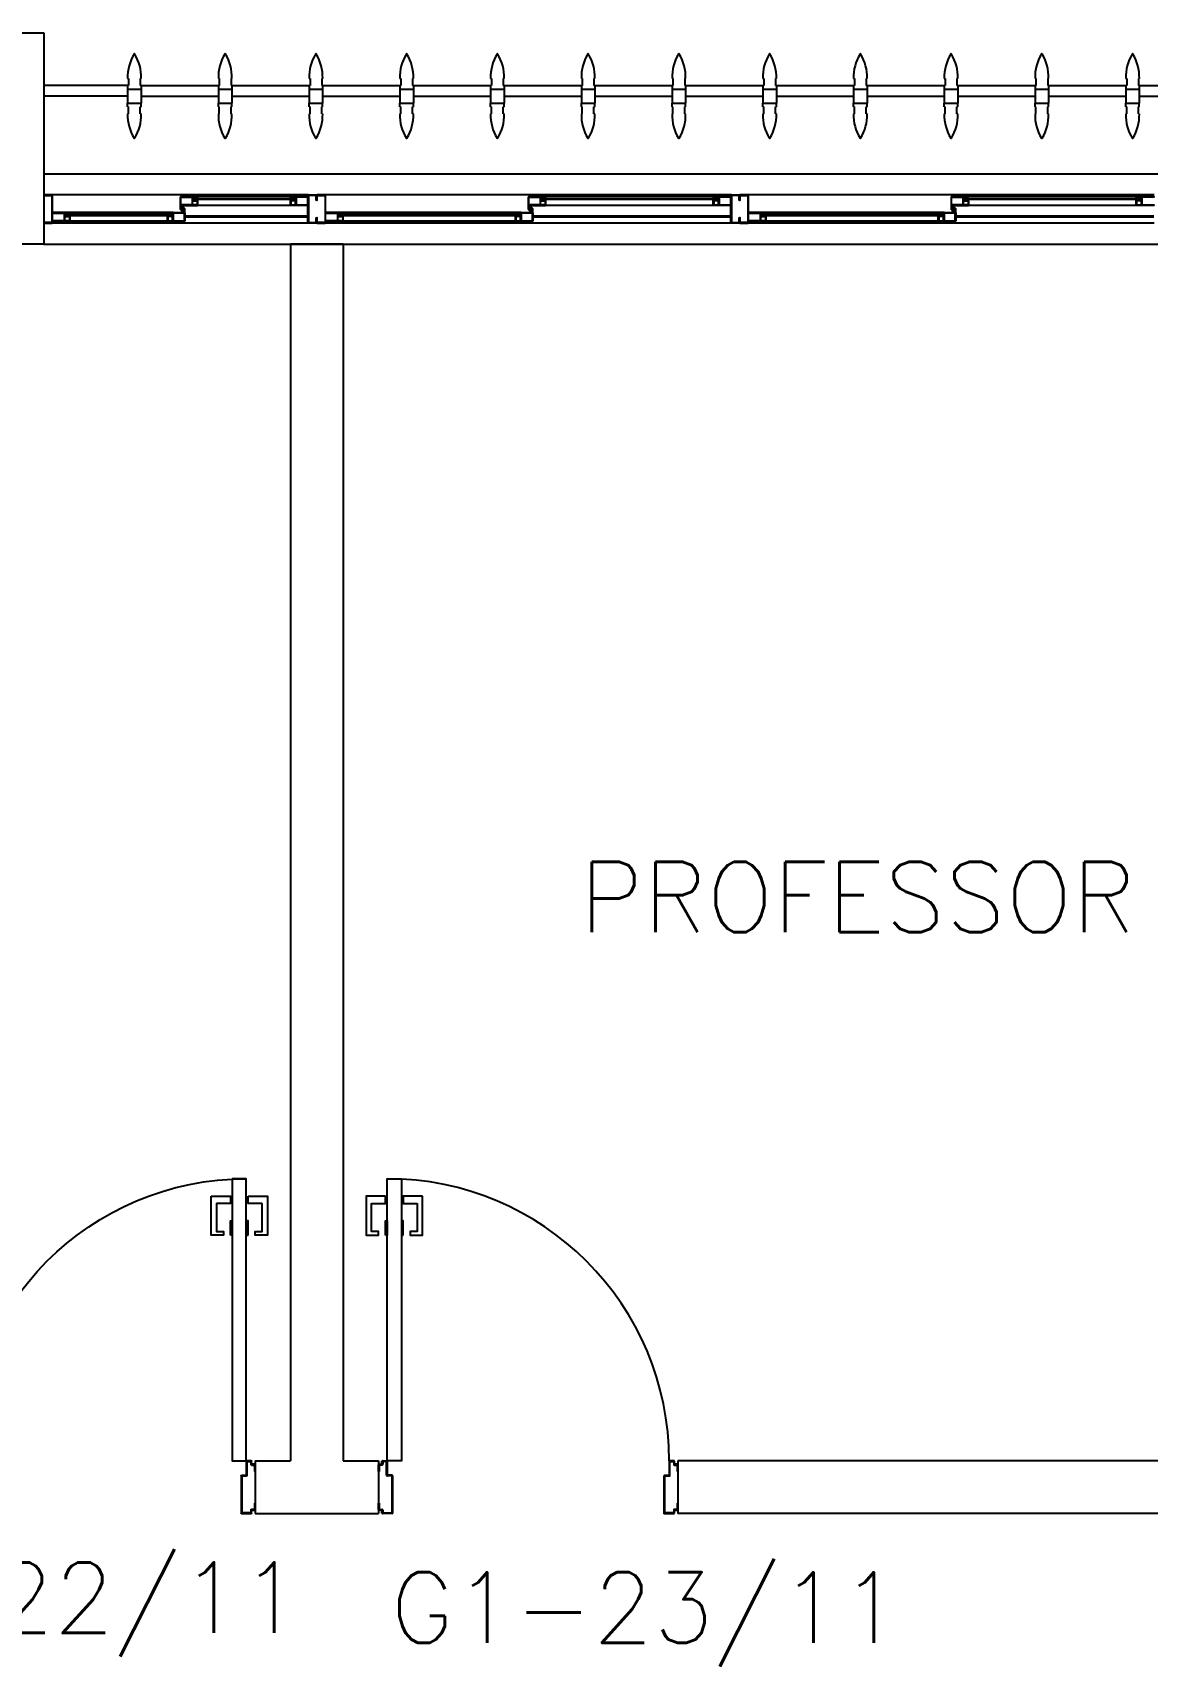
# Model space of a CAD drawing. Header units: millimetres. Extents: x 2801 to 3319, y 1187 to 1422.
# Drawn here: x 3070.344 to 3073.507, y 1325.767 to 1330.4 of the extents above; entities that cross this region are included whole.
import ezdxf

# ---------------------------------------------------------------- set-up
doc = ezdxf.new("R2010")
doc.units = ezdxf.units.MM
for name, color, linetype in [('AR-ALV', 2, 'Continuous'), ('AR-BRISES', 1, 'Continuous'), ('AR-ESQ', 1, 'Continuous'), ('AR-ESTC', 3, 'Continuous'), ('AR-PEITORIL', 1, 'Continuous'), ('AR-PORTA', 1, 'Continuous'), ('BR-PAINEL', 1, 'Continuous'), ('BR-SUPORTE', 1, 'Continuous'), ('DT-ESQ-BAGUETE-C', 2, 'Continuous'), ('DT-ESQ-BAGUETE-V', 1, 'Continuous'), ('DT-ESQ-CHAPA DOBRADA-V', 1, 'Continuous'), ('DT-ESQ-PERFIL CADEIRA-C', 2, 'Continuous'), ('DT-ESQ-PERFIL CADEIRA-V', 1, 'Continuous'), ('DT-ESQ-PERFIL U SIMPLES-C', 2, 'Continuous'), ('DT-ESQ-PERFIL U-C', 2, 'Continuous'), ('DT-ESQ-PERFIL U-V', 1, 'Continuous'), ('DT-ESQ-VIDRO-C', 2, 'Continuous'), ('ENDEREÇO', 2, 'Continuous'), ('maçaneta', 1, 'Continuous'), ('mov', 1, 'Continuous'), ('PM-PERFIL U-C', 2, 'Continuous'), ('pm1', 2, 'Continuous'), ('TEXTO', 2, 'Continuous')]:
    doc.layers.add(name, color=color, linetype=linetype)
doc.styles.add('UNB-100', font='simplex.shx', dxfattribs={"height": 0.2})
doc.styles.add('UNB1-100', font='simplex.shx', dxfattribs={"height": 0.2})

# ---------------------------------------------------------------- blocks, each defined once
blk = doc.blocks.new('EF23-P')
at = {"layer": 'DT-ESQ-BAGUETE-C', "ltscale": 0.1}
for points in [[(2.61, -0.08), (2.5965, -0.08), (2.5965, -0.0785), (2.6095, -0.0785, 0.414214), (2.61, -0.078), (2.61, -0.067, 0.414214), (2.6095, -0.0665), (2.5965, -0.0665), (2.5965, -0.065), (2.61, -0.065, -0.414214), (2.6115, -0.0665), (2.6115, -0.0785, -0.414214)], [(3.1015, -0.08), (3.115, -0.08), (3.115, -0.0785), (3.102, -0.0785, -0.414214), (3.1015, -0.078), (3.1015, -0.067, -0.414214), (3.102, -0.0665), (3.115, -0.0665), (3.115, -0.065), (3.1015, -0.065, 0.414214), (3.1, -0.0665), (3.1, -0.0785, 0.414214)], [(3.81, -0.08), (3.7965, -0.08), (3.7965, -0.0785), (3.8095, -0.0785, 0.414214), (3.81, -0.078), (3.81, -0.067, 0.414214), (3.8095, -0.0665), (3.7965, -0.0665), (3.7965, -0.065), (3.81, -0.065, -0.414214), (3.8115, -0.0665), (3.8115, -0.0785, -0.414214)], [(4.3015, -0.08), (4.315, -0.08), (4.315, -0.0785), (4.302, -0.0785, -0.414214), (4.3015, -0.078), (4.3015, -0.067, -0.414214), (4.302, -0.0665), (4.315, -0.0665), (4.315, -0.065), (4.3015, -0.065, 0.414214), (4.3, -0.0665), (4.3, -0.0785, 0.414214)], [(4.7975, -0.08), (4.784, -0.08), (4.784, -0.0785), (4.797, -0.0785, 0.414214), (4.7975, -0.078), (4.7975, -0.067, 0.414214), (4.797, -0.0665), (4.784, -0.0665), (4.784, -0.065), (4.7975, -0.065, -0.414214), (4.799, -0.0665), (4.799, -0.0785, -0.414214)], [(5.0765, -0.08), (5.09, -0.08), (5.09, -0.0785), (5.077, -0.0785, -0.414214), (5.0765, -0.078), (5.0765, -0.067, -0.414214), (5.077, -0.0665), (5.09, -0.0665), (5.09, -0.065), (5.0765, -0.065, 0.414214), (5.075, -0.0665), (5.075, -0.0785, 0.414214)], [(2.0485, -0.125), (2.035, -0.125), (2.035, -0.1235), (2.048, -0.1235, 0.414214), (2.0485, -0.123), (2.0485, -0.112, 0.414214), (2.048, -0.1115), (2.035, -0.1115), (2.035, -0.11), (2.0485, -0.11, -0.414214), (2.05, -0.1115), (2.05, -0.1235, -0.414214)], [(2.5265, -0.125), (2.54, -0.125), (2.54, -0.1235), (2.527, -0.1235, -0.414214), (2.5265, -0.123), (2.5265, -0.112, -0.414214), (2.527, -0.1115), (2.54, -0.1115), (2.54, -0.11), (2.5265, -0.11, 0.414214), (2.525, -0.1115), (2.525, -0.1235, 0.414214)], [(3.2485, -0.125), (3.235, -0.125), (3.235, -0.1235), (3.248, -0.1235, 0.414214), (3.2485, -0.123), (3.2485, -0.112, 0.414214), (3.248, -0.1115), (3.235, -0.1115), (3.235, -0.11), (3.2485, -0.11, -0.414214), (3.25, -0.1115), (3.25, -0.1235, -0.414214)], [(3.7265, -0.125), (3.74, -0.125), (3.74, -0.1235), (3.727, -0.1235, -0.414214), (3.7265, -0.123), (3.7265, -0.112, -0.414214), (3.727, -0.1115), (3.74, -0.1115), (3.74, -0.11), (3.7265, -0.11, 0.414214), (3.725, -0.1115), (3.725, -0.1235, 0.414214)], [(4.4485, -0.125), (4.435, -0.125), (4.435, -0.1235), (4.448, -0.1235, 0.414214), (4.4485, -0.123), (4.4485, -0.112, 0.414214), (4.448, -0.1115), (4.435, -0.1115), (4.435, -0.11), (4.4485, -0.11, -0.414214), (4.45, -0.1115), (4.45, -0.1235, -0.414214)], [(4.714, -0.125), (4.7275, -0.125), (4.7275, -0.1235), (4.7145, -0.1235, -0.414214), (4.714, -0.123), (4.714, -0.112, -0.414214), (4.7145, -0.1115), (4.7275, -0.1115), (4.7275, -0.11), (4.714, -0.11, 0.414214), (4.7125, -0.1115), (4.7125, -0.1235, 0.414214)]]:
    blk.add_lwpolyline(points, format="xyb", close=True, dxfattribs=at)
at = {"layer": 'DT-ESQ-BAGUETE-V', "ltscale": 0.1}
for p, q in [((2.61, -0.065), (3.1015, -0.065)), ((3.81, -0.065), (4.3015, -0.065)), ((4.7975, -0.065), (5.0765, -0.065)), ((2.0485, -0.11), (2.5265, -0.11)), ((3.2485, -0.11), (3.7265, -0.11)), ((4.4485, -0.11), (4.714, -0.11))]:
    blk.add_line(p, q, dxfattribs=at)
at = {"layer": 'DT-ESQ-CHAPA DOBRADA-V', "ltscale": 0.1}
for p, q in [((2, -0.077), (2.5615, -0.077)), ((2, -0.08), (2.5615, -0.08)), ((3.2, -0.077), (3.7615, -0.077)), ((3.2, -0.08), (3.7615, -0.08)), ((4.4, -0.077), (4.749, -0.077)), ((4.4, -0.08), (4.749, -0.08))]:
    blk.add_line(p, q, dxfattribs=at)
at = {"layer": 'DT-ESQ-PERFIL CADEIRA-C', "ltscale": 0.1}
for p, q in [((2.5635, -0.0885), (2.61, -0.0885)), ((3.15, -0.0885), (3.1015, -0.0885)), ((3.7635, -0.0885), (3.81, -0.0885)), ((4.35, -0.0885), (4.3015, -0.0885)), ((4.751, -0.0885), (4.7975, -0.0885)), ((5.125, -0.0885), (5.0765, -0.0885)), ((2, -0.1335), (2.0485, -0.1335)), ((2.573, -0.1335), (2.5265, -0.1335)), ((3.2, -0.1335), (3.2485, -0.1335)), ((3.773, -0.1335), (3.7265, -0.1335)), ((4.4, -0.1335), (4.4485, -0.1335)), ((4.7605, -0.1335), (4.714, -0.1335))]:
    blk.add_line(p, q, dxfattribs=at)
for points in [[(2.61, -0.087, -1), (2.61, -0.09), (2.5635, -0.09, -0.414214), (2.5615, -0.088), (2.5615, -0.067, -0.414214), (2.5635, -0.065), (2.595, -0.065, -0.414214), (2.5965, -0.0665), (2.5965, -0.087)], [(2.5965, -0.0885, -0.198913), (2.5954, -0.0881, -0.198913), (2.595, -0.087), (2.595, -0.067, 0.414214), (2.5945, -0.0665), (2.5635, -0.0665, 0.414214), (2.563, -0.067), (2.563, -0.088, 0.414214), (2.5635, -0.0885)], [(3.1015, -0.09), (3.15, -0.09), (3.15, -0.0885), (3.115, -0.0885, 0.198912), (3.1161, -0.0881, 0.198913), (3.1165, -0.087), (3.1165, -0.067, -0.414214), (3.117, -0.0665), (3.15, -0.0665), (3.15, -0.065), (3.1165, -0.065, 0.414214), (3.115, -0.0665), (3.115, -0.0785), (3.115, -0.08), (3.115, -0.087), (3.1015, -0.087, 1)], [(3.81, -0.087, -1), (3.81, -0.09), (3.7635, -0.09, -0.414214), (3.7615, -0.088), (3.7615, -0.067, -0.414214), (3.7635, -0.065), (3.795, -0.065, -0.414214), (3.7965, -0.0665), (3.7965, -0.087)], [(3.7965, -0.0885, -0.198913), (3.7954, -0.0881, -0.198913), (3.795, -0.087), (3.795, -0.067, 0.414214), (3.7945, -0.0665), (3.7635, -0.0665, 0.414214), (3.763, -0.067), (3.763, -0.088, 0.414214), (3.7635, -0.0885)], [(4.3015, -0.09), (4.35, -0.09), (4.35, -0.0885), (4.315, -0.0885, 0.198912), (4.3161, -0.0881, 0.198913), (4.3165, -0.087), (4.3165, -0.067, -0.414214), (4.317, -0.0665), (4.35, -0.0665), (4.35, -0.065), (4.3165, -0.065, 0.414214), (4.315, -0.0665), (4.315, -0.0785), (4.315, -0.08), (4.315, -0.087), (4.3015, -0.087, 1)], [(4.7975, -0.087, -1), (4.7975, -0.09), (4.751, -0.09, -0.414214), (4.749, -0.088), (4.749, -0.067, -0.414214), (4.751, -0.065), (4.7825, -0.065, -0.414214), (4.784, -0.0665), (4.784, -0.087)], [(4.784, -0.0885, -0.198913), (4.7829, -0.0881, -0.198913), (4.7825, -0.087), (4.7825, -0.067, 0.414214), (4.782, -0.0665), (4.751, -0.0665, 0.414214), (4.7505, -0.067), (4.7505, -0.088, 0.414214), (4.751, -0.0885)], [(5.0765, -0.09), (5.125, -0.09), (5.125, -0.0885), (5.09, -0.0885, 0.198912), (5.0911, -0.0881, 0.198913), (5.0915, -0.087), (5.0915, -0.067, -0.414214), (5.092, -0.0665), (5.125, -0.0665), (5.125, -0.065), (5.0915, -0.065, 0.414214), (5.09, -0.0665), (5.09, -0.0785), (5.09, -0.08), (5.09, -0.087), (5.0765, -0.087, 1)], [(2.0485, -0.135), (2, -0.135), (2, -0.1335), (2.035, -0.1335, -0.198912), (2.0339, -0.1331, -0.198913), (2.0335, -0.132), (2.0335, -0.112, 0.414214), (2.033, -0.1115), (2, -0.1115), (2, -0.11), (2.0335, -0.11, -0.414214), (2.035, -0.1115), (2.035, -0.1235), (2.035, -0.125), (2.035, -0.132), (2.0485, -0.132, -1)], [(2.5265, -0.132, 1), (2.5265, -0.135), (2.573, -0.135, 0.414214), (2.575, -0.133), (2.575, -0.112, 0.414214), (2.573, -0.11), (2.5415, -0.11, 0.414214), (2.54, -0.1115), (2.54, -0.132)], [(2.54, -0.1335, 0.198913), (2.5411, -0.1331, 0.198913), (2.5415, -0.132), (2.5415, -0.112, -0.414214), (2.542, -0.1115), (2.573, -0.1115, -0.414214), (2.5735, -0.112), (2.5735, -0.133, -0.414214), (2.573, -0.1335)], [(3.2485, -0.135), (3.2, -0.135), (3.2, -0.1335), (3.235, -0.1335, -0.198912), (3.2339, -0.1331, -0.198913), (3.2335, -0.132), (3.2335, -0.112, 0.414214), (3.233, -0.1115), (3.2, -0.1115), (3.2, -0.11), (3.2335, -0.11, -0.414214), (3.235, -0.1115), (3.235, -0.1235), (3.235, -0.125), (3.235, -0.132), (3.2485, -0.132, -1)], [(3.7265, -0.132, 1), (3.7265, -0.135), (3.773, -0.135, 0.414214), (3.775, -0.133), (3.775, -0.112, 0.414214), (3.773, -0.11), (3.7415, -0.11, 0.414214), (3.74, -0.1115), (3.74, -0.132)], [(3.74, -0.1335, 0.198913), (3.7411, -0.1331, 0.198913), (3.7415, -0.132), (3.7415, -0.112, -0.414214), (3.742, -0.1115), (3.773, -0.1115, -0.414214), (3.7735, -0.112), (3.7735, -0.133, -0.414214), (3.773, -0.1335)], [(4.4485, -0.135), (4.4, -0.135), (4.4, -0.1335), (4.435, -0.1335, -0.198912), (4.4339, -0.1331, -0.198913), (4.4335, -0.132), (4.4335, -0.112, 0.414214), (4.433, -0.1115), (4.4, -0.1115), (4.4, -0.11), (4.4335, -0.11, -0.414214), (4.435, -0.1115), (4.435, -0.1235), (4.435, -0.125), (4.435, -0.132), (4.4485, -0.132, -1)], [(4.714, -0.132, 1), (4.714, -0.135), (4.7605, -0.135, 0.414214), (4.7625, -0.133), (4.7625, -0.112, 0.414214), (4.7605, -0.11), (4.729, -0.11, 0.414214), (4.7275, -0.1115), (4.7275, -0.132)], [(4.7275, -0.1335, 0.198913), (4.7286, -0.1331, 0.198913), (4.729, -0.132), (4.729, -0.112, -0.414214), (4.7295, -0.1115), (4.7605, -0.1115, -0.414214), (4.761, -0.112), (4.761, -0.133, -0.414214), (4.7605, -0.1335)]]:
    blk.add_lwpolyline(points, format="xyb", close=True, dxfattribs=at)
at = {"layer": 'DT-ESQ-PERFIL CADEIRA-V', "ltscale": 0.1}
for p, q in [((2.595, -0.09), (3.1015, -0.09)), ((3.795, -0.09), (4.3015, -0.09)), ((4.7825, -0.09), (5.0765, -0.09)), ((2.0485, -0.135), (2.5265, -0.135)), ((3.2485, -0.135), (3.7265, -0.135)), ((4.4485, -0.135), (4.714, -0.135))]:
    blk.add_line(p, q, dxfattribs=at)
at = {"layer": 'DT-ESQ-PERFIL U SIMPLES-C', "ltscale": 0.1}
for points in [[(2.5635, -0.102), (2.5715, -0.102), (2.5715, -0.1005), (2.5635, -0.1005, -0.414214), (2.563, -0.1), (2.563, -0.092, -0.414214), (2.5635, -0.0915), (2.5715, -0.0915), (2.5715, -0.09), (2.5635, -0.09, 0.414214), (2.5615, -0.092), (2.5615, -0.1, 0.414214)], [(3.7635, -0.102), (3.7715, -0.102), (3.7715, -0.1005), (3.7635, -0.1005, -0.414214), (3.763, -0.1), (3.763, -0.092, -0.414214), (3.7635, -0.0915), (3.7715, -0.0915), (3.7715, -0.09), (3.7635, -0.09, 0.414214), (3.7615, -0.092), (3.7615, -0.1, 0.414214)], [(4.751, -0.102), (4.759, -0.102), (4.759, -0.1005), (4.751, -0.1005, -0.414214), (4.7505, -0.1), (4.7505, -0.092, -0.414214), (4.751, -0.0915), (4.759, -0.0915), (4.759, -0.09), (4.751, -0.09, 0.414214), (4.749, -0.092), (4.749, -0.1, 0.414214)], [(2.573, -0.098), (2.565, -0.098), (2.565, -0.0995), (2.573, -0.0995, -0.414214), (2.5735, -0.1), (2.5735, -0.108, -0.414214), (2.573, -0.1085), (2.565, -0.1085), (2.565, -0.11), (2.573, -0.11, 0.414214), (2.575, -0.108), (2.575, -0.1, 0.414214)], [(3.773, -0.098), (3.765, -0.098), (3.765, -0.0995), (3.773, -0.0995, -0.414214), (3.7735, -0.1), (3.7735, -0.108, -0.414214), (3.773, -0.1085), (3.765, -0.1085), (3.765, -0.11), (3.773, -0.11, 0.414214), (3.775, -0.108), (3.775, -0.1, 0.414214)], [(4.7605, -0.098), (4.7525, -0.098), (4.7525, -0.0995), (4.7605, -0.0995, -0.414214), (4.761, -0.1), (4.761, -0.108, -0.414214), (4.7605, -0.1085), (4.7525, -0.1085), (4.7525, -0.11), (4.7605, -0.11, 0.414214), (4.7625, -0.108), (4.7625, -0.1, 0.414214)]]:
    blk.add_lwpolyline(points, format="xyb", close=True, dxfattribs=at)
at = {"layer": 'DT-ESQ-PERFIL U-C', "ltscale": 0.1}
for points in [[(3.175, -0.0615, 0.414214), (3.1735, -0.06), (3.1515, -0.06, 0.414214), (3.15, -0.0615), (3.15, -0.1385, 0.414214), (3.1515, -0.14), (3.1735, -0.14, 0.414214), (3.175, -0.1385), (3.175, -0.125), (3.1735, -0.125), (3.1735, -0.138, -0.414214), (3.173, -0.1385), (3.152, -0.1385, -0.414214), (3.1515, -0.138), (3.1515, -0.062, -0.414214), (3.152, -0.0615), (3.173, -0.0615, -0.414214), (3.1735, -0.062), (3.1735, -0.075), (3.175, -0.075)], [(3.175, -0.0615, -0.414214), (3.1765, -0.06), (3.1985, -0.06, -0.414214), (3.2, -0.0615), (3.2, -0.1385, -0.414214), (3.1985, -0.14), (3.1765, -0.14, -0.414214), (3.175, -0.1385), (3.175, -0.125), (3.1765, -0.125), (3.1765, -0.138, 0.414214), (3.177, -0.1385), (3.198, -0.1385, 0.414214), (3.1985, -0.138), (3.1985, -0.062, 0.414214), (3.198, -0.0615), (3.177, -0.0615, 0.414214), (3.1765, -0.062), (3.1765, -0.075), (3.175, -0.075)], [(4.375, -0.0615, 0.414214), (4.3735, -0.06), (4.3515, -0.06, 0.414214), (4.35, -0.0615), (4.35, -0.1385, 0.414214), (4.3515, -0.14), (4.3735, -0.14, 0.414214), (4.375, -0.1385), (4.375, -0.125), (4.3735, -0.125), (4.3735, -0.138, -0.414214), (4.373, -0.1385), (4.352, -0.1385, -0.414214), (4.3515, -0.138), (4.3515, -0.062, -0.414214), (4.352, -0.0615), (4.373, -0.0615, -0.414214), (4.3735, -0.062), (4.3735, -0.075), (4.375, -0.075)], [(4.375, -0.0615, -0.414214), (4.3765, -0.06), (4.3985, -0.06, -0.414214), (4.4, -0.0615), (4.4, -0.1385, -0.414214), (4.3985, -0.14), (4.3765, -0.14, -0.414214), (4.375, -0.1385), (4.375, -0.125), (4.3765, -0.125), (4.3765, -0.138, 0.414214), (4.377, -0.1385), (4.398, -0.1385, 0.414214), (4.3985, -0.138), (4.3985, -0.062, 0.414214), (4.398, -0.0615), (4.377, -0.0615, 0.414214), (4.3765, -0.062), (4.3765, -0.075), (4.375, -0.075)], [(5.15, -0.0615, 0.414214), (5.1485, -0.06), (5.1265, -0.06, 0.414214), (5.125, -0.0615), (5.125, -0.1385, 0.414214), (5.1265, -0.14), (5.1485, -0.14, 0.414214), (5.15, -0.1385), (5.15, -0.125), (5.1485, -0.125), (5.1485, -0.138, -0.414214), (5.148, -0.1385), (5.127, -0.1385, -0.414214), (5.1265, -0.138), (5.1265, -0.062, -0.414214), (5.127, -0.0615), (5.148, -0.0615, -0.414214), (5.1485, -0.062), (5.1485, -0.075), (5.15, -0.075)]]:
    blk.add_lwpolyline(points, format="xyb", close=True, dxfattribs=at)
at = {"layer": 'DT-ESQ-PERFIL U-V', "ltscale": 0.1}
for p, q in [((1.9985, -0.06), (3.1515, -0.06)), ((3.1985, -0.06), (4.3515, -0.06)), ((4.3985, -0.06), (5.1265, -0.06)), ((1.9985, -0.14), (3.1515, -0.14)), ((3.1985, -0.14), (4.3515, -0.14)), ((4.3985, -0.14), (5.1265, -0.14))]:
    blk.add_line(p, q, dxfattribs=at)
at = {"layer": 'DT-ESQ-VIDRO-C', "ltscale": 0.1}
for points in [[(3.1125, -0.085), (3.1125, -0.082), (2.599, -0.082), (2.599, -0.085)], [(4.3125, -0.085), (4.3125, -0.082), (3.799, -0.082), (3.799, -0.085)], [(5.0875, -0.085), (5.0875, -0.082), (4.7865, -0.082), (4.7865, -0.085)], [(2.038, -0.13), (2.038, -0.127), (2.537, -0.127), (2.537, -0.13)], [(3.238, -0.13), (3.238, -0.127), (3.737, -0.127), (3.737, -0.13)], [(4.438, -0.13), (4.438, -0.127), (4.7245, -0.127), (4.7245, -0.13)]]:
    blk.add_lwpolyline(points, close=True, dxfattribs=at)
blk = doc.blocks.new('BR-MODULO8')
at = {"layer": 'BR-PAINEL'}
for p, q in [((-4.9117, 0.27), (-4.9092, 0.27)), ((-4.9117, 0.25), (-4.9117, 0.24)), ((-4.9117, 0.25), (-4.9092, 0.25)), ((-4.9117, 0.24), (-4.8733, 0.24)), ((-4.9117, 0.24), (-4.9117, 0.2)), ((-4.9092, 0.27), (-4.9092, 0.25)), ((-4.8758, 0.27), (-4.8758, 0.25)), ((-4.8733, 0.27), (-4.8758, 0.27)), ((-4.8733, 0.25), (-4.8758, 0.25)), ((-4.8733, 0.25), (-4.8733, 0.24)), ((-4.8733, 0.24), (-4.8733, 0.2)), ((-4.6542, 0.27), (-4.6517, 0.27)), ((-4.6542, 0.25), (-4.6542, 0.24)), ((-4.6542, 0.25), (-4.6517, 0.25)), ((-4.6542, 0.24), (-4.6158, 0.24)), ((-4.6542, 0.24), (-4.6542, 0.2)), ((-4.6517, 0.27), (-4.6517, 0.25)), ((-4.6183, 0.27), (-4.6183, 0.25)), ((-4.6158, 0.27), (-4.6183, 0.27)), ((-4.6158, 0.25), (-4.6183, 0.25)), ((-4.6158, 0.25), (-4.6158, 0.24)), ((-4.6158, 0.24), (-4.6158, 0.2)), ((-4.3967, 0.27), (-4.3942, 0.27)), ((-4.3967, 0.25), (-4.3967, 0.24)), ((-4.3967, 0.25), (-4.3942, 0.25)), ((-4.3967, 0.24), (-4.3583, 0.24)), ((-4.3967, 0.24), (-4.3967, 0.2)), ((-4.3942, 0.27), (-4.3942, 0.25)), ((-4.3608, 0.27), (-4.3608, 0.25)), ((-4.3583, 0.27), (-4.3608, 0.27)), ((-4.3583, 0.25), (-4.3608, 0.25)), ((-4.3583, 0.25), (-4.3583, 0.24)), ((-4.3583, 0.24), (-4.3583, 0.2)), ((-4.1392, 0.27), (-4.1367, 0.27)), ((-4.1392, 0.25), (-4.1392, 0.24)), ((-4.1392, 0.25), (-4.1367, 0.25)), ((-4.1392, 0.24), (-4.1008, 0.24)), ((-4.1392, 0.24), (-4.1392, 0.2)), ((-4.1367, 0.27), (-4.1367, 0.25)), ((-4.1033, 0.27), (-4.1033, 0.25)), ((-4.1008, 0.27), (-4.1033, 0.27)), ((-4.1008, 0.25), (-4.1033, 0.25)), ((-4.1008, 0.25), (-4.1008, 0.24)), ((-4.1008, 0.24), (-4.1008, 0.2)), ((-3.8817, 0.27), (-3.8792, 0.27)), ((-3.8817, 0.25), (-3.8817, 0.24)), ((-3.8817, 0.25), (-3.8792, 0.25)), ((-3.8817, 0.24), (-3.8433, 0.24)), ((-3.8817, 0.24), (-3.8817, 0.2)), ((-3.8792, 0.27), (-3.8792, 0.25)), ((-3.8458, 0.27), (-3.8458, 0.25)), ((-3.8433, 0.27), (-3.8458, 0.27)), ((-3.8433, 0.25), (-3.8458, 0.25)), ((-3.8433, 0.25), (-3.8433, 0.24)), ((-3.8433, 0.24), (-3.8433, 0.2)), ((-3.6242, 0.27), (-3.6217, 0.27)), ((-3.6242, 0.25), (-3.6242, 0.24)), ((-3.6242, 0.25), (-3.6217, 0.25)), ((-3.6242, 0.24), (-3.5858, 0.24)), ((-3.6242, 0.24), (-3.6242, 0.2)), ((-3.6217, 0.27), (-3.6217, 0.25)), ((-3.5883, 0.27), (-3.5883, 0.25)), ((-3.5858, 0.27), (-3.5883, 0.27)), ((-3.5858, 0.25), (-3.5883, 0.25)), ((-3.5858, 0.25), (-3.5858, 0.24)), ((-3.5858, 0.24), (-3.5858, 0.2)), ((-3.3667, 0.27), (-3.3642, 0.27)), ((-3.3667, 0.25), (-3.3667, 0.24)), ((-3.3667, 0.25), (-3.3642, 0.25)), ((-3.3667, 0.24), (-3.3283, 0.24)), ((-3.3667, 0.24), (-3.3667, 0.2)), ((-3.3642, 0.27), (-3.3642, 0.25)), ((-3.3308, 0.27), (-3.3308, 0.25)), ((-3.3283, 0.27), (-3.3308, 0.27)), ((-3.3283, 0.25), (-3.3308, 0.25)), ((-3.3283, 0.25), (-3.3283, 0.24)), ((-3.3283, 0.24), (-3.3283, 0.2)), ((-3.1092, 0.27), (-3.1067, 0.27)), ((-3.1092, 0.25), (-3.1092, 0.24)), ((-3.1092, 0.25), (-3.1067, 0.25)), ((-3.1092, 0.24), (-3.0708, 0.24)), ((-3.1092, 0.24), (-3.1092, 0.2)), ((-3.1067, 0.27), (-3.1067, 0.25)), ((-3.0733, 0.27), (-3.0733, 0.25)), ((-3.0708, 0.27), (-3.0733, 0.27)), ((-3.0708, 0.25), (-3.0733, 0.25)), ((-3.0708, 0.25), (-3.0708, 0.24)), ((-3.0708, 0.24), (-3.0708, 0.2)), ((-2.8517, 0.27), (-2.8492, 0.27)), ((-2.8517, 0.25), (-2.8517, 0.24)), ((-2.8517, 0.25), (-2.8492, 0.25)), ((-2.8517, 0.24), (-2.8133, 0.24)), ((-2.8517, 0.24), (-2.8517, 0.2)), ((-2.8492, 0.27), (-2.8492, 0.25)), ((-2.8158, 0.27), (-2.8158, 0.25)), ((-2.8133, 0.27), (-2.8158, 0.27)), ((-2.8133, 0.25), (-2.8158, 0.25)), ((-2.8133, 0.25), (-2.8133, 0.24)), ((-2.8133, 0.24), (-2.8133, 0.2)), ((-2.5942, 0.27), (-2.5917, 0.27)), ((-2.5942, 0.25), (-2.5942, 0.24)), ((-2.5942, 0.25), (-2.5917, 0.25)), ((-2.5942, 0.24), (-2.5558, 0.24)), ((-2.5942, 0.24), (-2.5942, 0.2)), ((-2.5917, 0.27), (-2.5917, 0.25)), ((-2.5583, 0.27), (-2.5583, 0.25)), ((-2.5558, 0.27), (-2.5583, 0.27)), ((-2.5558, 0.25), (-2.5583, 0.25)), ((-2.5558, 0.25), (-2.5558, 0.24)), ((-2.5558, 0.24), (-2.5558, 0.2)), ((-2.3367, 0.27), (-2.3342, 0.27)), ((-2.3367, 0.25), (-2.3367, 0.24)), ((-2.3367, 0.25), (-2.3342, 0.25)), ((-2.3367, 0.24), (-2.2983, 0.24)), ((-2.3367, 0.24), (-2.3367, 0.2)), ((-2.3342, 0.27), (-2.3342, 0.25)), ((-2.3008, 0.27), (-2.3008, 0.25)), ((-2.2983, 0.27), (-2.3008, 0.27)), ((-2.2983, 0.25), (-2.3008, 0.25)), ((-2.2983, 0.25), (-2.2983, 0.24)), ((-2.2983, 0.24), (-2.2983, 0.2)), ((-2.0792, 0.27), (-2.0767, 0.27)), ((-2.0792, 0.25), (-2.0792, 0.24)), ((-2.0792, 0.25), (-2.0767, 0.25)), ((-2.0792, 0.24), (-2.0408, 0.24)), ((-2.0792, 0.24), (-2.0792, 0.2)), ((-2.0767, 0.27), (-2.0767, 0.25)), ((-2.0433, 0.27), (-2.0433, 0.25)), ((-2.0408, 0.27), (-2.0433, 0.27)), ((-2.0408, 0.25), (-2.0433, 0.25)), ((-2.0408, 0.25), (-2.0408, 0.24)), ((-2.0408, 0.24), (-2.0408, 0.2)), ((-4.9117, 0.2), (-4.8733, 0.2)), ((-4.9117, 0.19), (-4.9117, 0.2)), ((-4.9117, 0.19), (-4.9092, 0.19)), ((-4.9092, 0.17), (-4.9092, 0.19)), ((-4.8733, 0.19), (-4.8758, 0.19)), ((-4.8758, 0.17), (-4.8758, 0.19)), ((-4.8733, 0.19), (-4.8733, 0.2)), ((-4.6542, 0.2), (-4.6158, 0.2)), ((-4.6542, 0.19), (-4.6542, 0.2)), ((-4.6542, 0.19), (-4.6517, 0.19)), ((-4.6517, 0.17), (-4.6517, 0.19)), ((-4.6158, 0.19), (-4.6183, 0.19)), ((-4.6183, 0.17), (-4.6183, 0.19)), ((-4.6158, 0.19), (-4.6158, 0.2)), ((-4.3967, 0.2), (-4.3583, 0.2)), ((-4.3967, 0.19), (-4.3967, 0.2)), ((-4.3967, 0.19), (-4.3942, 0.19)), ((-4.3942, 0.17), (-4.3942, 0.19)), ((-4.3583, 0.19), (-4.3608, 0.19)), ((-4.3608, 0.17), (-4.3608, 0.19)), ((-4.3583, 0.19), (-4.3583, 0.2)), ((-4.1392, 0.2), (-4.1008, 0.2)), ((-4.1392, 0.19), (-4.1392, 0.2)), ((-4.1392, 0.19), (-4.1367, 0.19)), ((-4.1367, 0.17), (-4.1367, 0.19)), ((-4.1008, 0.19), (-4.1033, 0.19)), ((-4.1033, 0.17), (-4.1033, 0.19)), ((-4.1008, 0.19), (-4.1008, 0.2)), ((-3.8817, 0.2), (-3.8433, 0.2)), ((-3.8817, 0.19), (-3.8817, 0.2)), ((-3.8817, 0.19), (-3.8792, 0.19)), ((-3.8792, 0.17), (-3.8792, 0.19)), ((-3.8433, 0.19), (-3.8458, 0.19)), ((-3.8458, 0.17), (-3.8458, 0.19)), ((-3.8433, 0.19), (-3.8433, 0.2)), ((-3.6242, 0.2), (-3.5858, 0.2)), ((-3.6242, 0.19), (-3.6242, 0.2)), ((-3.6242, 0.19), (-3.6217, 0.19)), ((-3.6217, 0.17), (-3.6217, 0.19)), ((-3.5858, 0.19), (-3.5883, 0.19)), ((-3.5883, 0.17), (-3.5883, 0.19)), ((-3.5858, 0.19), (-3.5858, 0.2)), ((-3.3667, 0.2), (-3.3283, 0.2)), ((-3.3667, 0.19), (-3.3667, 0.2)), ((-3.3667, 0.19), (-3.3642, 0.19)), ((-3.3642, 0.17), (-3.3642, 0.19)), ((-3.3283, 0.19), (-3.3308, 0.19)), ((-3.3308, 0.17), (-3.3308, 0.19)), ((-3.3283, 0.19), (-3.3283, 0.2)), ((-3.1092, 0.2), (-3.0708, 0.2)), ((-3.1092, 0.19), (-3.1092, 0.2)), ((-3.1092, 0.19), (-3.1067, 0.19)), ((-3.1067, 0.17), (-3.1067, 0.19)), ((-3.0708, 0.19), (-3.0733, 0.19)), ((-3.0733, 0.17), (-3.0733, 0.19)), ((-3.0708, 0.19), (-3.0708, 0.2)), ((-2.8517, 0.2), (-2.8133, 0.2)), ((-2.8517, 0.19), (-2.8517, 0.2)), ((-2.8517, 0.19), (-2.8492, 0.19)), ((-2.8492, 0.17), (-2.8492, 0.19)), ((-2.8133, 0.19), (-2.8158, 0.19)), ((-2.8158, 0.17), (-2.8158, 0.19)), ((-2.8133, 0.19), (-2.8133, 0.2)), ((-2.5942, 0.2), (-2.5558, 0.2)), ((-2.5942, 0.19), (-2.5942, 0.2)), ((-2.5942, 0.19), (-2.5917, 0.19)), ((-2.5917, 0.17), (-2.5917, 0.19)), ((-2.5558, 0.19), (-2.5583, 0.19)), ((-2.5583, 0.17), (-2.5583, 0.19)), ((-2.5558, 0.19), (-2.5558, 0.2)), ((-2.3367, 0.2), (-2.2983, 0.2)), ((-2.3367, 0.19), (-2.3367, 0.2)), ((-2.3367, 0.19), (-2.3342, 0.19)), ((-2.3342, 0.17), (-2.3342, 0.19)), ((-2.2983, 0.19), (-2.3008, 0.19)), ((-2.3008, 0.17), (-2.3008, 0.19)), ((-2.2983, 0.19), (-2.2983, 0.2)), ((-2.0792, 0.2), (-2.0408, 0.2)), ((-2.0792, 0.19), (-2.0792, 0.2)), ((-2.0792, 0.19), (-2.0767, 0.19)), ((-2.0767, 0.17), (-2.0767, 0.19)), ((-2.0408, 0.19), (-2.0433, 0.19)), ((-2.0433, 0.17), (-2.0433, 0.19)), ((-2.0408, 0.19), (-2.0408, 0.2)), ((-4.9117, 0.17), (-4.9092, 0.17)), ((-4.8733, 0.17), (-4.8758, 0.17)), ((-4.6542, 0.17), (-4.6517, 0.17)), ((-4.6158, 0.17), (-4.6183, 0.17)), ((-4.3967, 0.17), (-4.3942, 0.17)), ((-4.3583, 0.17), (-4.3608, 0.17)), ((-4.1392, 0.17), (-4.1367, 0.17)), ((-4.1008, 0.17), (-4.1033, 0.17)), ((-3.8817, 0.17), (-3.8792, 0.17)), ((-3.8433, 0.17), (-3.8458, 0.17)), ((-3.6242, 0.17), (-3.6217, 0.17)), ((-3.5858, 0.17), (-3.5883, 0.17)), ((-3.3667, 0.17), (-3.3642, 0.17)), ((-3.3283, 0.17), (-3.3308, 0.17)), ((-3.1092, 0.17), (-3.1067, 0.17)), ((-3.0708, 0.17), (-3.0733, 0.17)), ((-2.8517, 0.17), (-2.8492, 0.17)), ((-2.8133, 0.17), (-2.8158, 0.17)), ((-2.5942, 0.17), (-2.5917, 0.17)), ((-2.5558, 0.17), (-2.5583, 0.17)), ((-2.3367, 0.17), (-2.3342, 0.17)), ((-2.2983, 0.17), (-2.3008, 0.17)), ((-2.0792, 0.17), (-2.0767, 0.17)), ((-2.0408, 0.17), (-2.0433, 0.17))]:
    blk.add_line(p, q, dxfattribs=at)
for centre, radius, start, end in [((-4.7867, 0.2739), 0.1251, 148.4721, 181.772), ((-4.8925, 0.3387), 0.001, 37.1012, 142.8988), ((-4.9983, 0.2739), 0.1251, 358.228, 31.5279), ((-4.5292, 0.2739), 0.1251, 148.4721, 181.772), ((-4.635, 0.3387), 0.001, 37.1012, 142.8988), ((-4.7408, 0.2739), 0.1251, 358.228, 31.5279), ((-4.2717, 0.2739), 0.1251, 148.4721, 181.772), ((-4.3775, 0.3387), 0.001, 37.1012, 142.8988), ((-4.4833, 0.2739), 0.1251, 358.228, 31.5279), ((-4.0142, 0.2739), 0.1251, 148.4721, 181.772), ((-4.12, 0.3387), 0.001, 37.1012, 142.8988), ((-4.2258, 0.2739), 0.1251, 358.228, 31.5279), ((-3.7567, 0.2739), 0.1251, 148.4721, 181.772), ((-3.8625, 0.3387), 0.001, 37.1012, 142.8988), ((-3.9683, 0.2739), 0.1251, 358.228, 31.5279), ((-3.4992, 0.2739), 0.1251, 148.4721, 181.772), ((-3.605, 0.3387), 0.001, 37.1012, 142.8988), ((-3.7108, 0.2739), 0.1251, 358.228, 31.5279), ((-3.2417, 0.2739), 0.1251, 148.4721, 181.772), ((-3.3475, 0.3387), 0.001, 37.1012, 142.8988), ((-3.4533, 0.2739), 0.1251, 358.228, 31.5279), ((-2.9842, 0.2739), 0.1251, 148.4721, 181.772), ((-3.09, 0.3387), 0.001, 37.1012, 142.8988), ((-3.1958, 0.2739), 0.1251, 358.228, 31.5279), ((-2.7267, 0.2739), 0.1251, 148.4721, 181.772), ((-2.8325, 0.3387), 0.001, 37.1012, 142.8988), ((-2.9383, 0.2739), 0.1251, 358.228, 31.5279), ((-2.4692, 0.2739), 0.1251, 148.4721, 181.772), ((-2.575, 0.3387), 0.001, 37.1012, 142.8988), ((-2.6808, 0.2739), 0.1251, 358.228, 31.5279), ((-2.2117, 0.2739), 0.1251, 148.4721, 181.772), ((-2.3175, 0.3387), 0.001, 37.1012, 142.8988), ((-2.4233, 0.2739), 0.1251, 358.228, 31.5279), ((-1.9542, 0.2739), 0.1251, 148.4721, 181.772), ((-2.06, 0.3387), 0.001, 37.1012, 142.8988), ((-2.1658, 0.2739), 0.1251, 358.228, 31.5279), ((-4.7867, 0.1661), 0.1251, 178.228, 211.5279), ((-4.9983, 0.1661), 0.1251, 328.4721, 1.772), ((-4.5292, 0.1661), 0.1251, 178.228, 211.5279), ((-4.7408, 0.1661), 0.1251, 328.4721, 1.772), ((-4.2717, 0.1661), 0.1251, 178.228, 211.5279), ((-4.4833, 0.1661), 0.1251, 328.4721, 1.772), ((-4.0142, 0.1661), 0.1251, 178.228, 211.5279), ((-4.2258, 0.1661), 0.1251, 328.4721, 1.772), ((-3.7567, 0.1661), 0.1251, 178.228, 211.5279), ((-3.9683, 0.1661), 0.1251, 328.4721, 1.772), ((-3.4992, 0.1661), 0.1251, 178.228, 211.5279), ((-3.7108, 0.1661), 0.1251, 328.4721, 1.772), ((-3.2417, 0.1661), 0.1251, 178.228, 211.5279), ((-3.4533, 0.1661), 0.1251, 328.4721, 1.772), ((-2.9842, 0.1661), 0.1251, 178.228, 211.5279), ((-3.1958, 0.1661), 0.1251, 328.4721, 1.772), ((-2.7267, 0.1661), 0.1251, 178.228, 211.5279), ((-2.9383, 0.1661), 0.1251, 328.4721, 1.772), ((-2.4692, 0.1661), 0.1251, 178.228, 211.5279), ((-2.6808, 0.1661), 0.1251, 328.4721, 1.772), ((-2.2117, 0.1661), 0.1251, 178.228, 211.5279), ((-2.4233, 0.1661), 0.1251, 328.4721, 1.772), ((-1.9542, 0.1661), 0.1251, 178.228, 211.5279), ((-2.1658, 0.1661), 0.1251, 328.4721, 1.772), ((-4.8925, 0.1013), 0.001, 217.1012, 322.8988), ((-4.635, 0.1013), 0.001, 217.1012, 322.8988), ((-4.3775, 0.1013), 0.001, 217.1012, 322.8988), ((-4.12, 0.1013), 0.001, 217.1012, 322.8988), ((-3.8625, 0.1013), 0.001, 217.1012, 322.8988), ((-3.605, 0.1013), 0.001, 217.1012, 322.8988), ((-3.3475, 0.1013), 0.001, 217.1012, 322.8988), ((-3.09, 0.1013), 0.001, 217.1012, 322.8988), ((-2.8325, 0.1013), 0.001, 217.1012, 322.8988), ((-2.575, 0.1013), 0.001, 217.1012, 322.8988), ((-2.3175, 0.1013), 0.001, 217.1012, 322.8988), ((-2.06, 0.1013), 0.001, 217.1012, 322.8988)]:
    blk.add_arc(centre, radius, start, end, dxfattribs=at)
at = {"layer": 'BR-SUPORTE'}
for p, q in [((-4.9117, 0.25), (-5.15, 0.25)), ((-4.8733, 0.25), (-4.6517, 0.25)), ((-4.6158, 0.25), (-4.3942, 0.25)), ((-4.3583, 0.25), (-4.1367, 0.25)), ((-4.1008, 0.25), (-3.8792, 0.25)), ((-3.8433, 0.25), (-3.6217, 0.25)), ((-3.5858, 0.25), (-3.3642, 0.25)), ((-3.3283, 0.25), (-3.1067, 0.25)), ((-3.0708, 0.25), (-2.8492, 0.25)), ((-2.8133, 0.25), (-2.5917, 0.25)), ((-2.5558, 0.25), (-2.3342, 0.25)), ((-2.2983, 0.25), (-2.0767, 0.25)), ((-2.0408, 0.25), (-1.8192, 0.25)), ((-4.9117, 0.22), (-5.15, 0.22)), ((-4.8733, 0.22), (-4.6542, 0.22)), ((-4.6158, 0.22), (-4.3967, 0.22)), ((-4.3583, 0.22), (-4.1392, 0.22)), ((-4.1008, 0.22), (-3.8817, 0.22)), ((-3.8433, 0.22), (-3.6242, 0.22)), ((-3.5858, 0.22), (-3.3667, 0.22)), ((-3.3283, 0.22), (-3.1092, 0.22)), ((-3.0708, 0.22), (-2.8517, 0.22)), ((-2.8133, 0.22), (-2.5942, 0.22)), ((-2.5558, 0.22), (-2.3367, 0.22)), ((-2.2983, 0.22), (-2.0792, 0.22)), ((-2.0408, 0.22), (-1.8217, 0.22))]:
    blk.add_line(p, q, dxfattribs=at)
blk = doc.blocks.new('PM3')
at = {"layer": 'maçaneta'}
for points in [[(0.02, 0.825), (-0.035, 0.825), (-0.035, 0.715), (0, 0.715), (0, 0.725), (-0.02, 0.725), (-0.02, 0.8035, -0.414214), (-0.0185, 0.805), (0.02, 0.805)], [(0.125, 0.825), (0.07, 0.825), (0.07, 0.805), (0.1085, 0.805, -0.414214), (0.11, 0.8035), (0.11, 0.725), (0.09, 0.725), (0.09, 0.715), (0.125, 0.715)]]:
    blk.add_lwpolyline(points, format="xyb", close=True, dxfattribs=at)
for points in [[(0.02, 0.715), (0.02, 0.755), (0.025, 0.755), (0.025, 0.715)], [(0.07, 0.715), (0.07, 0.755), (0.065, 0.755), (0.065, 0.715)]]:
    blk.add_lwpolyline(points, close=True, dxfattribs=at)
at = {"layer": 'mov'}
blk.add_arc((0.025, 0.075), 0.8, 0, 90, dxfattribs=at)
at = {"layer": 'PM-PERFIL U-C'}
for p, q in [((0, 0.045), (0, 0.0635)), ((0.0015, 0.065), (0.01, 0.065)), ((0.002, 0.063), (0.002, 0.045)), ((0.0105, 0.063), (0.002, 0.063)), ((0.01, 0.065), (0.01, 0.0735)), ((0.0115, 0.075), (0.0235, 0.075)), ((0.012, 0.073), (0.012, 0.0645)), ((0.023, 0.073), (0.012, 0.073)), ((0.023, 0.0335), (0.023, 0.073)), ((0.025, 0.0735), (0.025, 0.034)), ((0.825, 0.0735), (0.825, 0.034)), ((0.8385, 0.075), (0.8265, 0.075)), ((0.827, 0.073), (0.838, 0.073)), ((0.827, 0.0335), (0.827, 0.073)), ((0.838, 0.073), (0.838, 0.0645)), ((0.8395, 0.063), (0.848, 0.063)), ((0.84, 0.065), (0.84, 0.0735)), ((0.8485, 0.065), (0.84, 0.065)), ((0.848, 0.063), (0.848, 0.045)), ((0.85, 0.045), (0.85, 0.0635)), ((0.002, 0.045), (0, 0.045)), ((0.038, 0.032), (0.0245, 0.032)), ((0.0385, 0.034), (0.025, 0.034)), ((0.038, 0.032), (0.038, -0.073)), ((0.04, 0.0325), (0.04, -0.0735)), ((0.81, 0.0325), (0.81, -0.0735)), ((0.8115, 0.034), (0.825, 0.034)), ((0.812, 0.032), (0.8255, 0.032)), ((0.812, 0.032), (0.812, -0.073)), ((0.848, 0.045), (0.85, 0.045)), ((0, -0.045), (0.002, -0.045)), ((0, -0.0635), (0, -0.045)), ((0.002, -0.045), (0.002, -0.063)), ((0.85, -0.045), (0.848, -0.045)), ((0.848, -0.045), (0.848, -0.063)), ((0.85, -0.0635), (0.85, -0.045)), ((0.01, -0.065), (0.0015, -0.065)), ((0.002, -0.063), (0.0105, -0.063)), ((0.01, -0.0735), (0.01, -0.065)), ((0.0385, -0.075), (0.0115, -0.075)), ((0.012, -0.0645), (0.012, -0.073)), ((0.012, -0.073), (0.038, -0.073)), ((0.8115, -0.075), (0.8385, -0.075)), ((0.838, -0.073), (0.812, -0.073)), ((0.838, -0.0645), (0.838, -0.073)), ((0.848, -0.063), (0.8395, -0.063)), ((0.84, -0.0735), (0.84, -0.065)), ((0.84, -0.065), (0.8485, -0.065))]:
    blk.add_line(p, q, dxfattribs=at)
for centre, start, end in [((0.0015, 0.0635), 90, 180), ((0.0115, 0.0735), 90, 180), ((0.0105, 0.0645), 270, 0), ((0.0235, 0.0735), 360, 90), ((0.8265, 0.0735), 90, 180), ((0.8395, 0.0645), 180, 270), ((0.8385, 0.0735), 0, 90), ((0.8485, 0.0635), 0, 90), ((0.0245, 0.0335), 180, 270), ((0.0385, 0.0325), 0, 90), ((0.8115, 0.0325), 90, 180), ((0.8255, 0.0335), 270, 0), ((0.0015, -0.0635), 180, 270), ((0.0115, -0.0735), 180, 270), ((0.0105, -0.0645), 0, 90), ((0.0385, -0.0735), 269.9386, 0), ((0.8115, -0.0735), 180, 270.0614), ((0.8395, -0.0645), 90, 180), ((0.8385, -0.0735), 270, 0), ((0.8485, -0.0635), 270, 0)]:
    blk.add_arc(centre, 0.0015, start, end, dxfattribs=at)
at = {"layer": 'pm1'}
blk.add_lwpolyline([(0.065, 0.875), (0.065, 0.075), (0.025, 0.075), (0.025, 0.875)], close=True, dxfattribs=at)

msp = doc.modelspace()

# ---------------------------------------------------------------- linework, layer by layer
at = {"layer": 'AR-ALV'}
for p, q in [((3071.0749, 1329.7998), (3071.0749, 1326.3498)), ((3071.2249, 1329.7998), (3071.0749, 1329.7998)), ((3071.2249, 1329.7998), (3071.2249, 1326.3498)), ((3070.9749, 1326.3498), (3070.9749, 1326.1998)), ((3070.9749, 1326.3498), (3071.0749, 1326.3498)), ((3071.2249, 1326.3498), (3071.3249, 1326.3498)), ((3071.3249, 1326.3498), (3071.3249, 1326.1998)), ((3072.1749, 1326.3498), (3072.1749, 1326.1998)), ((3074.0749, 1326.3498), (3072.1749, 1326.3498)), ((3070.9749, 1326.1998), (3071.3249, 1326.1998)), ((3076.1249, 1326.1998), (3072.1749, 1326.1998))]:
    msp.add_line(p, q, dxfattribs=at)
at = {"layer": 'AR-ESTC'}
msp.add_lwpolyline([(3070.3749, 1330.3998), (3070.3749, 1329.7998), (3070.1749, 1329.7998), (3070.1749, 1330.3998)], close=True, dxfattribs=at)
at = {"layer": 'AR-PEITORIL'}
for p, q in [((3070.3749, 1329.9998), (3075.5249, 1329.9998)), ((3070.3749, 1329.7998), (3075.5249, 1329.7998))]:
    msp.add_line(p, q, dxfattribs=at)

# ---------------------------------------------------------------- block references
at = {"layer": 'AR-BRISES'}
msp.add_blockref('BR-MODULO8', (3075.5249, 1329.9998), dxfattribs=at)
at = {"layer": 'AR-ESQ', "rotation": 180}
msp.add_blockref('EF23-P', (3075.5249, 1329.7998), dxfattribs=at)
at = {"layer": 'AR-PORTA', "xscale": -1}
msp.add_blockref('PM3', (3070.9749, 1326.2748), dxfattribs=at)
at = {"layer": 'AR-PORTA'}
msp.add_blockref('PM3', (3071.3249, 1326.2748), dxfattribs=at)

# ---------------------------------------------------------------- texts
at = {"layer": 'ENDEREÇO', "style": 'UNB1-100'}
for s, p in [('G1-22/11', (3069.6578, 1325.8614)), ('G1-23/11', (3071.3591, 1325.8335))]:
    msp.add_text(s, height=0.2, dxfattribs=at).set_placement(p)
at = {"layer": 'TEXTO', "style": 'UNB-100'}
msp.add_text('PROFESSOR', height=0.2, dxfattribs=at).set_placement((3071.8964, 1327.8487))

doc.saveas('drawing.dxf')
